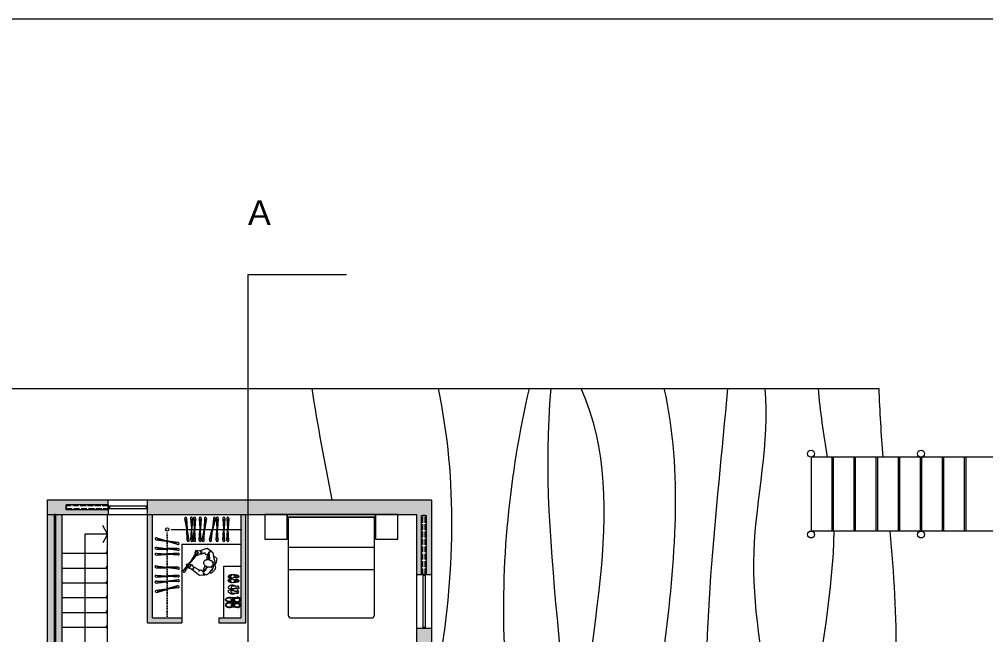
# Model space of a CAD drawing. Header units: millimetres. Extents: x 19901 to 56688, y 13732 to 29551.
# Drawn here: x 37925 to 39889, y 28301 to 29551 of the extents above; entities that cross this region are included whole.
import ezdxf

# ---------------------------------------------------------------- set-up
doc = ezdxf.new("R2010")
doc.units = ezdxf.units.MM
for name, pattern in [('0', [0]), ('ACAD_ISO02W100', [15, 12, -3]), ('PUNTO2', [3.175, 0, -3.175])]:
    doc.linetypes.add(name, pattern=pattern)
doc.layers.get('0').update_dxf_attribs({"lineweight": 18})
for name, color, linetype, lineweight in [('A-FURN', 9, 'Continuous', 13), ('curve di livello', 6, 'Continuous', 9), ('PROIEZIONI', 145, 'Continuous', 13), ('PROIEZIONI_finissime_fine lines', 251, 'Continuous', 5), ('SEZIONI_medie_small_section', 2, 'Continuous', 9), ('vetro', 140, 'Continuous', 15), ('Wall', 7, 'Continuous', 20)]:
    doc.layers.add(name, color=color, linetype=linetype, lineweight=lineweight)
doc.styles.get("Standard").update_dxf_attribs({"font": 'arial.ttf'})

msp = doc.modelspace()

# ---------------------------------------------------------------- hatches: boundary and pattern name
at = {"layer": 'Wall'}
h = msp.add_hatch(color=9, dxfattribs=at)
h.dxf.hatch_style = 1
h.paths.add_polyline_path([(38732.5, 27849.6), (38762.5, 27849.6), (38762.5, 27856.6), (38762.5, 27864.6), (38632.9, 27864.6), (38632.9, 27849.6)])
h.paths.add_polyline_path([(38020.7, 28564.6), (38105.7, 28564.6), (38105.7, 28574.6), (37982.5, 28574.6), (37982.5, 28544.6), (38105.7, 28544.6), (38105.7, 28554.6), (38020.7, 28554.6)])
h = msp.add_hatch(color=9, dxfattribs=at)
h.dxf.hatch_style = 1
h.paths.add_polyline_path([(38289.7, 27859.6), (38183.1, 27859.6), (38183, 27849.6), (38304.7, 27849.6), (38304.7, 27864.6), (38299.7, 27864.6), (38299.7, 28224.6), (38289.7, 28224.6)])
h.paths.add_polyline_path([(38732.5, 28544.6), (38732.5, 28423.1), (38742.5, 28423.1), (38742.5, 28543.1), (38752.5, 28543.1), (38752.5, 28423.1), (38762.5, 28423.1), (38762.5, 28574.6), (38185.7, 28574.6), (38185.7, 28544.6)])
h = msp.add_hatch(color=9, dxfattribs=at)
h.dxf.hatch_style = 1
h.paths.add_polyline_path([(37982.5, 28544.6), (37982.5, 28143.3), (37996, 28111.1), (37996, 28544.6)])
h.paths.add_polyline_path([(37999, 28544.6), (37999, 28103.9), (38004.4, 28091), (38010.8, 28093.7), (38012.5, 28089.8), (38012.5, 28544.6)])
h.paths.add_polyline_path([(38185.7, 28544.6), (38185.7, 28324.6), (38255.7, 28324.6), (38255.7, 28334.6), (38195.7, 28334.6), (38195.7, 28544.6)])
h.paths.add_polyline_path([(38375.7, 28544.6), (38375.7, 28334.6), (38330.7, 28334.6), (38330.7, 28324.6), (38385.7, 28324.6), (38385.7, 28544.6)])
h = msp.add_hatch(color=9, dxfattribs=at)
h.dxf.hatch_style = 1
h.paths.add_polyline_path([(38762.5, 28313.1), (38732.5, 28313.1), (38732.5, 28214.6), (38762.5, 28214.6)])

# ---------------------------------------------------------------- linework, layer by layer
msp.add_line((37665.8, 28801.1), (39672.2, 28801.1))
at = {"color": 1}
for p, q in [((38012.5, 28435.3), (38012.5, 28544.6)), ((38012.5, 28544.6), (38104.5, 28544.6)), ((38104.5, 28465.3), (38104.5, 28544.6)), ((38104.5, 28465.3), (38012.5, 28465.3)), ((38104.5, 28468.3), (38101.5, 28468.3)), ((38101.5, 28468.3), (38101.5, 28465.3)), ((38101.5, 28465.3), (38104.5, 28465.3)), ((38104.5, 28465.3), (38104.5, 28468.3)), ((38104.5, 28435.3), (38012.5, 28435.3)), ((38104.5, 28438.3), (38101.5, 28438.3)), ((38101.5, 28438.3), (38101.5, 28435.3)), ((38101.5, 28435.3), (38104.5, 28435.3)), ((38104.5, 28435.3), (38104.5, 28438.3)), ((38104.5, 28405.3), (38012.5, 28405.3)), ((38104.5, 28408.3), (38101.5, 28408.3)), ((38101.5, 28408.3), (38101.5, 28405.3)), ((38101.5, 28405.3), (38104.5, 28405.3)), ((38104.5, 28405.3), (38104.5, 28408.3)), ((38104.5, 28375.3), (38012.5, 28375.3)), ((38104.5, 28378.3), (38101.5, 28378.3)), ((38101.5, 28378.3), (38101.5, 28375.3)), ((38101.5, 28375.3), (38104.5, 28375.3)), ((38104.5, 28375.3), (38104.5, 28378.3)), ((38104.5, 28345.3), (38012.5, 28345.3)), ((38104.5, 28348.3), (38101.5, 28348.3)), ((38101.5, 28348.3), (38101.5, 28345.3)), ((38101.5, 28345.3), (38104.5, 28345.3)), ((38104.5, 28345.3), (38104.5, 28348.3)), ((38104.5, 28315.3), (38012.5, 28315.3)), ((38104.5, 28318.3), (38101.5, 28318.3)), ((38101.5, 28318.3), (38101.5, 28315.3)), ((38101.5, 28315.3), (38104.5, 28315.3)), ((38104.5, 28315.3), (38104.5, 28318.3))]:
    msp.add_line(p, q, dxfattribs=at)
at = {"layer": 'A-FURN'}
for p, q in [((38261.1, 28536.4), (38265, 28516.3)), ((38263.4, 28535.1), (38265.7, 28515.6)), ((38265.2, 28536.8), (38266.2, 28516.5)), ((38272.8, 28536.7), (38274.8, 28516.4)), ((38274.9, 28535.2), (38275.4, 28515.6)), ((38277, 28536.8), (38275.9, 28516.4)), ((38279.3, 28536.8), (38280.8, 28516.4)), ((38281.4, 28535.2), (38281.4, 28515.6)), ((38283.4, 28536.8), (38282, 28516.4)), ((38290.8, 28536.8), (38292.3, 28516.4)), ((38292.9, 28535.2), (38292.9, 28515.6)), ((38294.9, 28536.8), (38293.4, 28516.4)), ((38301.4, 28536.9), (38300.8, 28516.5)), ((38303.3, 28535.1), (38301.4, 28515.6)), ((38305.5, 28536.4), (38302, 28516.4)), ((38319.5, 28536.8), (38317.4, 28516.5)), ((38321.2, 28534.9), (38317.8, 28515.6)), ((38323.5, 28536.1), (38318.5, 28516.3)), ((38325.3, 28536.8), (38326.8, 28516.4)), ((38327.3, 28535.2), (38327.3, 28515.6)), ((38329.4, 28536.8), (38327.9, 28516.4)), ((38338.8, 28536.8), (38340.2, 28516.4)), ((38340.8, 28535.2), (38340.8, 28515.6)), ((38342.9, 28536.8), (38341.4, 28516.4)), ((38346.7, 28536.8), (38348.1, 28516.4)), ((38348.7, 28535.2), (38348.7, 28515.6)), ((38350.8, 28536.8), (38349.3, 28516.4)), ((38265, 28516.3), (38265.2, 28514.5)), ((38265.4, 28512.7), (38265.2, 28514.5)), ((38266.4, 28492.4), (38265.4, 28512.7)), ((38265.6, 28514.6), (38265.5, 28515.4)), ((38265.6, 28514.6), (38265.7, 28513.8)), ((38266, 28514.6), (38265.9, 28515.5)), ((38268.2, 28494.1), (38265.9, 28513.6)), ((38266, 28514.6), (38266.1, 28513.8)), ((38266.2, 28516.5), (38266.4, 28514.7)), ((38266.6, 28512.9), (38266.4, 28514.7)), ((38270.5, 28492.9), (38266.6, 28512.9)), ((38273.8, 28492.4), (38274.9, 28512.8)), ((38274.8, 28516.4), (38274.8, 28514.6)), ((38274.9, 28512.8), (38274.8, 28514.6)), ((38275.2, 28514.6), (38275.2, 28515.4)), ((38275.2, 28514.6), (38275.2, 28513.8)), ((38275.9, 28494), (38275.4, 28513.6)), ((38275.6, 28514.6), (38275.6, 28515.4)), ((38275.6, 28514.6), (38275.6, 28513.8)), ((38275.9, 28516.4), (38276, 28514.6)), ((38276, 28512.8), (38276, 28514.6)), ((38278, 28492.5), (38276, 28512.8)), ((38279.3, 28492.5), (38280.8, 28512.8)), ((38280.8, 28516.4), (38280.8, 28514.6)), ((38280.8, 28512.8), (38280.8, 28514.6)), ((38281.2, 28514.6), (38281.2, 28515.4)), ((38281.2, 28514.6), (38281.2, 28513.8)), ((38281.4, 28494), (38281.4, 28513.6)), ((38281.6, 28514.6), (38281.6, 28515.4)), ((38281.6, 28514.6), (38281.6, 28513.8)), ((38282, 28516.4), (38282, 28514.6)), ((38282, 28512.8), (38282, 28514.6)), ((38283.4, 28492.5), (38282, 28512.8)), ((38290.8, 28492.5), (38292.3, 28512.8)), ((38292.3, 28516.4), (38292.3, 28514.6)), ((38292.3, 28512.8), (38292.3, 28514.6)), ((38292.7, 28514.6), (38292.7, 28515.4)), ((38292.7, 28514.6), (38292.7, 28513.8)), ((38292.9, 28494), (38292.9, 28513.6)), ((38293.1, 28514.6), (38293.1, 28515.4)), ((38293.1, 28514.6), (38293.1, 28513.8)), ((38293.4, 28516.4), (38293.4, 28514.6)), ((38293.4, 28512.8), (38293.4, 28514.6)), ((38294.9, 28492.5), (38293.4, 28512.8)), ((38297, 28492.8), (38300.5, 28512.9)), ((38299.2, 28494.1), (38301.1, 28513.6)), ((38300.5, 28512.9), (38300.7, 28514.7)), ((38300.8, 28516.5), (38300.7, 28514.7)), ((38301.1, 28514.6), (38301, 28513.8)), ((38301.1, 28514.6), (38301.1, 28515.5)), ((38301.1, 28492.4), (38301.7, 28512.7)), ((38301.4, 28514.6), (38301.5, 28515.4)), ((38301.4, 28514.6), (38301.4, 28513.8)), ((38301.7, 28512.7), (38301.8, 28514.6)), ((38302, 28516.4), (38301.8, 28514.6)), ((38311.7, 28493.2), (38316.7, 28512.9)), ((38314, 28494.3), (38317.5, 28513.6)), ((38315.8, 28492.4), (38317.9, 28512.7)), ((38316.7, 28512.9), (38317.1, 28514.7)), ((38317.4, 28516.5), (38317.1, 28514.7)), ((38317.4, 28514.6), (38317.3, 28513.8)), ((38317.4, 28514.6), (38317.6, 28515.5)), ((38317.8, 28514.6), (38317.7, 28513.8)), ((38317.8, 28514.6), (38318, 28515.4)), ((38317.9, 28512.7), (38318.2, 28514.5)), ((38318.5, 28516.3), (38318.2, 28514.5)), ((38325.3, 28492.5), (38326.8, 28512.8)), ((38326.8, 28516.4), (38326.8, 28514.6)), ((38326.8, 28512.8), (38326.8, 28514.6)), ((38327.2, 28514.6), (38327.2, 28515.4)), ((38327.2, 28514.6), (38327.2, 28513.8)), ((38327.3, 28494), (38327.3, 28513.6)), ((38327.5, 28514.6), (38327.5, 28515.4)), ((38327.5, 28514.6), (38327.5, 28513.8)), ((38327.9, 28516.4), (38327.9, 28514.6)), ((38327.9, 28512.8), (38327.9, 28514.6)), ((38329.4, 28492.5), (38327.9, 28512.8)), ((38338.8, 28492.5), (38340.2, 28512.8)), ((38340.2, 28516.4), (38340.2, 28514.6)), ((38340.2, 28512.8), (38340.2, 28514.6)), ((38340.6, 28514.6), (38340.6, 28515.4)), ((38340.6, 28514.6), (38340.6, 28513.8)), ((38340.8, 28494), (38340.8, 28513.6)), ((38341, 28514.6), (38341, 28515.4)), ((38341, 28514.6), (38341, 28513.8)), ((38341.4, 28516.4), (38341.4, 28514.6)), ((38341.4, 28512.8), (38341.4, 28514.6)), ((38342.9, 28492.5), (38341.4, 28512.8)), ((38346.7, 28492.5), (38348.1, 28512.8)), ((38348.1, 28516.4), (38348.1, 28514.6)), ((38348.1, 28512.8), (38348.1, 28514.6)), ((38348.5, 28514.6), (38348.5, 28515.4)), ((38348.5, 28514.6), (38348.5, 28513.8)), ((38348.7, 28494), (38348.7, 28513.6)), ((38348.9, 28514.6), (38348.9, 28515.4)), ((38348.9, 28514.6), (38348.9, 28513.8)), ((38349.3, 28516.4), (38349.3, 28514.6)), ((38349.3, 28512.8), (38349.3, 28514.6)), ((38350.8, 28492.5), (38349.3, 28512.8)), ((38203.5, 28493.2), (38223.7, 28490.4)), ((38204.4, 28497.2), (38224, 28491.6)), ((38205.4, 28494.9), (38224.6, 28490.8)), ((38223.7, 28490.4), (38225.5, 28490.1)), ((38224, 28491.6), (38225.7, 28491.2)), ((38225.6, 28490.4), (38224.8, 28490.6)), ((38225.7, 28490.8), (38224.9, 28491)), ((38227.3, 28489.7), (38225.5, 28490.1)), ((38225.6, 28490.4), (38226.4, 28490.3)), ((38227.5, 28490.8), (38225.7, 28491.2)), ((38225.7, 28490.8), (38226.5, 28490.7)), ((38245.8, 28486.4), (38226.6, 28490.4)), ((38246.9, 28484), (38227.3, 28489.7)), ((38247.7, 28488.1), (38227.5, 28490.8)), ((38203.4, 28474.2), (38223.8, 28474.5)), ((38203.6, 28478.3), (38223.8, 28475.7)), ((38205, 28476.2), (38224.6, 28475.1)), ((38223.8, 28475.7), (38225.7, 28475.6)), ((38223.8, 28474.5), (38225.6, 28474.4)), ((38225.6, 28475.2), (38224.8, 28475.3)), ((38225.6, 28474.8), (38224.8, 28474.9)), ((38225.6, 28475.2), (38226.5, 28475.2)), ((38225.6, 28474.8), (38226.4, 28474.8)), ((38227.4, 28474.3), (38225.6, 28474.4)), ((38227.5, 28475.5), (38225.7, 28475.6)), ((38246.2, 28473.9), (38226.6, 28475)), ((38247.6, 28471.7), (38227.4, 28474.3)), ((38247.9, 28475.8), (38227.5, 28475.5)), ((38255.7, 28484.6), (38255.7, 28334.6)), ((38255.7, 28484.6), (38375.7, 28484.6)), ((38646.6, 28477.6), (38471.6, 28477.6)), ((38203.5, 28466.5), (38223.8, 28465)), ((38203.5, 28462.3), (38223.8, 28463.8)), ((38205, 28464.4), (38224.6, 28464.4)), ((38223.8, 28465), (38225.6, 28465)), ((38223.8, 28463.8), (38225.6, 28463.8)), ((38225.6, 28464.6), (38224.8, 28464.6)), ((38225.6, 28464.2), (38224.8, 28464.2)), ((38227.4, 28465), (38225.6, 28465)), ((38225.6, 28464.6), (38226.5, 28464.6)), ((38225.6, 28464.2), (38226.5, 28464.2)), ((38227.4, 28463.8), (38225.6, 28463.8)), ((38246.3, 28464.4), (38226.6, 28464.4)), ((38247.8, 28466.5), (38227.4, 28465)), ((38247.8, 28462.3), (38227.4, 28463.8)), ((38273.6, 28450.2), (38272.5, 28448.7)), ((38284.1, 28467.6), (38273.6, 28450.2)), ((38284.9, 28465.2), (38273.6, 28449.2)), ((38286, 28463.5), (38274.5, 28449.5)), ((38287.5, 28465.3), (38287.2, 28464.9)), ((38203.4, 28436.5), (38223.8, 28436.7)), ((38203.7, 28440.6), (38223.8, 28437.8)), ((38205, 28438.5), (38224.6, 28437.2)), ((38223.8, 28437.8), (38225.7, 28437.7)), ((38223.8, 28436.7), (38225.6, 28436.6)), ((38225.6, 28437.3), (38224.8, 28437.4)), ((38225.6, 28437), (38224.8, 28437)), ((38225.6, 28437.3), (38226.5, 28437.3)), ((38225.6, 28437), (38226.4, 28436.9)), ((38227.4, 28436.4), (38225.6, 28436.6)), ((38227.5, 28437.6), (38225.7, 28437.7)), ((38246.2, 28435.8), (38226.6, 28437.1)), ((38247.6, 28433.7), (38227.4, 28436.4)), ((38247.9, 28437.8), (38227.5, 28437.6)), ((38258.6, 28431.4), (38271.5, 28447.2)), ((38261.1, 28431.5), (38272.4, 28447.5)), ((38261.9, 28429.1), (38272.4, 28446.5)), ((38271.5, 28447.2), (38272.5, 28448.7)), ((38272.8, 28448.5), (38272.4, 28447.8)), ((38272.4, 28446.5), (38273.5, 28448)), ((38273.2, 28448.2), (38272.7, 28447.6)), ((38272.8, 28448.5), (38273.3, 28449.1)), ((38273.2, 28448.2), (38273.6, 28448.9)), ((38274.5, 28449.5), (38273.5, 28448)), ((38340.7, 28334.6), (38340.7, 28439.6)), ((38340.7, 28439.6), (38375.7, 28439.6)), ((38646.6, 28432.6), (38471.6, 28432.6)), ((38203.5, 28421.6), (38223.8, 28420.1)), ((38203.5, 28417.5), (38223.8, 28418.9)), ((38205, 28419.5), (38224.6, 28419.5)), ((38223.8, 28420.1), (38225.6, 28420.1)), ((38223.8, 28418.9), (38225.6, 28418.9)), ((38225.6, 28419.7), (38224.8, 28419.7)), ((38225.6, 28419.3), (38224.8, 28419.3)), ((38227.4, 28420.1), (38225.6, 28420.1)), ((38225.6, 28419.7), (38226.5, 28419.7)), ((38225.6, 28419.3), (38226.5, 28419.3)), ((38227.4, 28418.9), (38225.6, 28418.9)), ((38246.3, 28419.5), (38226.6, 28419.5)), ((38247.8, 28421.6), (38227.4, 28420.1)), ((38247.8, 28417.5), (38227.4, 28418.9)), ((38247.6, 28412.2), (38227.4, 28409.6)), ((38350, 28410.5), (38349.8, 28411.7)), ((38350.1, 28419.1), (38349.9, 28417.9)), ((38203.4, 28409.7), (38223.8, 28409.4)), ((38203.5, 28390.8), (38223.7, 28393.5)), ((38203.6, 28405.6), (38223.8, 28408.2)), ((38204.4, 28386.7), (38224, 28392.4)), ((38205, 28407.8), (38224.6, 28408.9)), ((38205.4, 28389), (38224.6, 28393.1)), ((38223.7, 28393.5), (38225.5, 28393.9)), ((38223.8, 28409.4), (38225.6, 28409.5)), ((38223.8, 28408.2), (38225.7, 28408.3)), ((38224, 28392.4), (38225.7, 28392.7)), ((38225.6, 28409.1), (38224.8, 28409.1)), ((38225.6, 28408.7), (38224.8, 28408.7)), ((38225.6, 28393.5), (38224.8, 28393.3)), ((38225.7, 28393.1), (38224.9, 28392.9)), ((38227.3, 28394.3), (38225.5, 28393.9)), ((38227.4, 28409.6), (38225.6, 28409.5)), ((38225.6, 28409.1), (38226.4, 28409.2)), ((38225.6, 28408.7), (38226.5, 28408.8)), ((38225.6, 28393.5), (38226.4, 28393.7)), ((38227.5, 28408.4), (38225.7, 28408.3)), ((38225.7, 28393.1), (38226.5, 28393.3)), ((38227.5, 28393.1), (38225.7, 28392.7)), ((38246.2, 28410.1), (38226.6, 28409)), ((38245.8, 28397.6), (38226.6, 28393.5)), ((38246.9, 28399.9), (38227.3, 28394.3)), ((38247.9, 28408.1), (38227.5, 28408.4)), ((38247.7, 28395.9), (38227.5, 28393.1)), ((38355.5, 28372.9), (38355.5, 28370.7)), ((38355.7, 28370.7), (38355.7, 28372.9)), ((38355.7, 28372), (38356.1, 28372)), ((38355.7, 28371.6), (38356.1, 28371.6)), ((38356.1, 28372.9), (38356.1, 28370.7)), ((38356.3, 28370.7), (38356.3, 28372.9)), ((38356.3, 28372), (38356.7, 28372)), ((38356.3, 28371.6), (38356.7, 28371.6)), ((38356.6, 28375.4), (38362.3, 28373.6)), ((38356.7, 28372.9), (38356.7, 28370.7)), ((38356.9, 28370.7), (38356.9, 28372.9)), ((38356.9, 28372), (38357.3, 28372)), ((38356.9, 28371.6), (38357.3, 28371.6)), ((38357.3, 28372.9), (38357.3, 28370.7)), ((38357.5, 28370.7), (38357.5, 28372.9)), ((38357.5, 28372), (38357.9, 28372)), ((38357.5, 28371.6), (38357.9, 28371.6)), ((38357.9, 28372.9), (38357.9, 28370.7)), ((38358.1, 28370.7), (38358.1, 28372.9)), ((38358.1, 28372), (38358.5, 28372)), ((38358.1, 28371.6), (38358.5, 28371.6)), ((38358.5, 28372.9), (38358.5, 28370.7)), ((38358.7, 28370.7), (38358.7, 28372.9)), ((38358.7, 28372), (38359.5, 28372)), ((38358.7, 28371.6), (38359.5, 28371.6)), ((38362.1, 28373.6), (38361.5, 28372.9)), ((38370.1, 28376.7), (38367.8, 28376.7)), ((38367.8, 28376.2), (38370.1, 28376.2)), ((38372.6, 28372.6), (38372.5, 28370.6)), ((38373.6, 28372.6), (38373.5, 28370.6)), ((38374.1, 28372.6), (38374, 28370.6)), ((38355.4, 28359.8), (38355.4, 28362)), ((38355.6, 28362), (38355.6, 28359.8)), ((38355.6, 28361.1), (38356, 28361.1)), ((38355.6, 28360.7), (38356, 28360.7)), ((38356, 28359.8), (38356, 28362)), ((38356.2, 28362), (38356.2, 28359.8)), ((38356.2, 28361.1), (38356.6, 28361.1)), ((38356.2, 28360.7), (38356.6, 28360.7)), ((38356.5, 28364.5), (38362.2, 28362.7)), ((38356.5, 28357.3), (38362.1, 28359)), ((38356.6, 28368.2), (38362.3, 28369.9)), ((38356.6, 28359.8), (38356.6, 28362)), ((38356.8, 28362), (38356.8, 28359.8)), ((38356.8, 28361.1), (38357.2, 28361.1)), ((38356.8, 28360.7), (38357.2, 28360.7)), ((38357.1, 28359.8), (38357.2, 28362)), ((38357.4, 28362), (38357.3, 28359.8)), ((38357.4, 28361.1), (38357.8, 28361.1)), ((38357.4, 28360.7), (38357.8, 28360.7)), ((38357.7, 28359.8), (38357.8, 28362)), ((38358, 28362), (38357.9, 28359.8)), ((38358, 28361.1), (38358.4, 28361.1)), ((38358, 28360.7), (38358.4, 28360.7)), ((38358.3, 28359.8), (38358.4, 28362)), ((38358.6, 28362), (38358.5, 28359.8)), ((38358.6, 28361.1), (38359.4, 28361.1)), ((38358.6, 28360.7), (38359.4, 28360.7)), ((38362, 28362.7), (38361.4, 28362)), ((38361.9, 28358.9), (38361.4, 28359.7)), ((38362, 28369.8), (38361.5, 28370.6)), ((38367.6, 28356.3), (38369.9, 28356.3)), ((38369.9, 28355.8), (38367.6, 28355.8)), ((38370, 28365.8), (38367.7, 28365.7)), ((38367.7, 28365.3), (38370, 28365.3)), ((38367.8, 28367.2), (38370, 28367.2)), ((38372.4, 28359.7), (38372.4, 28361.7)), ((38373.4, 28359.7), (38373.4, 28361.7)), ((38373.9, 28359.7), (38373.9, 28361.7))]:
    msp.add_line(p, q, dxfattribs=at)
at = {"layer": 'A-FURN', "linetype": 'PUNTO2'}
for p, q in [((38225.7, 28390.6), (38225.7, 28511.2)), ((38375.7, 28514.6), (38229.1, 28514.6)), ((38225.7, 28390.6), (38225.7, 28334.6))]:
    msp.add_line(p, q, dxfattribs=at)
at = {"layer": 'A-FURN', "linetype": '0'}
for p, q in [((38284.1, 28471.9), (38281.6, 28467.6)), ((38294, 28470.5), (38284.1, 28471.9)), ((38285.2, 28468.7), (38286.2, 28470.1)), ((38286.2, 28470.1), (38289.2, 28466.8)), ((38304.3, 28475.1), (38292.8, 28470.8)), ((38292.8, 28470.8), (38296.2, 28468.7)), ((38294.6, 28467.8), (38294, 28470.5)), ((38307.1, 28475.6), (38304.3, 28475.1)), ((38315.8, 28469.6), (38307.1, 28475.6)), ((38310.4, 28468.6), (38315.8, 28469.6)), ((38281.6, 28467.6), (38282.2, 28465)), ((38282.2, 28465), (38282.9, 28465.7)), ((38286.2, 28465.2), (38284.7, 28464.4)), ((38284.7, 28464.4), (38288, 28462.2)), ((38287.4, 28464.9), (38286.2, 28465.2)), ((38289.2, 28466.8), (38287.4, 28464.9)), ((38288, 28462.2), (38294, 28465.5)), ((38295.5, 28466.4), (38293.7, 28464.4)), ((38293.7, 28464.4), (38300.7, 28466.2)), ((38294, 28465.5), (38294.6, 28467.8)), ((38296.2, 28468.7), (38295.5, 28466.4)), ((38300.7, 28466.2), (38301.3, 28468.5)), ((38301.3, 28468.5), (38302.2, 28467.1)), ((38302.2, 28467.1), (38302.8, 28464.4)), ((38302.8, 28464.4), (38305.2, 28463.8)), ((38305.2, 28463.8), (38309.4, 28465.1)), ((38307.3, 28462), (38306.1, 28457.4)), ((38306.1, 28457.4), (38306.1, 28452.7)), ((38306.5, 28452.8), (38309.1, 28454.2)), ((38309.1, 28464), (38307.3, 28462)), ((38309.1, 28454.2), (38308.8, 28453)), ((38308.8, 28453), (38310.3, 28453.8)), ((38310.6, 28455), (38309.1, 28464)), ((38309.4, 28465.1), (38310.4, 28468.6)), ((38310.3, 28453.8), (38310.6, 28455)), ((38318.2, 28449.3), (38315, 28450.7)), ((38320.3, 28460.8), (38326.3, 28455.7)), ((38323, 28448), (38320.9, 28457.1)), ((38326.3, 28455.7), (38325.4, 28447.4)), ((38264.6, 28442.7), (38266.5, 28444.6)), ((38265.7, 28440.2), (38264.6, 28442.7)), ((38266.5, 28444.6), (38267.1, 28442)), ((38267, 28437.1), (38266.9, 28437.4)), ((38276.4, 28433.4), (38267, 28437.1)), ((38267.1, 28442), (38267.1, 28441.9)), ((38268.4, 28439.8), (38269.8, 28437.6)), ((38269.8, 28437.6), (38274, 28438.9)), ((38271.3, 28443.3), (38275.2, 28443.5)), ((38272.2, 28441.9), (38271.3, 28443.3)), ((38273.4, 28441.5), (38272.2, 28441.9)), ((38274, 28438.9), (38273.4, 28441.5)), ((38275.2, 28443.5), (38278.8, 28437.6)), ((38275.2, 28433.7), (38279.1, 28433.9)), ((38289.1, 28422.6), (38275.2, 28433.7)), ((38278.2, 28435.3), (38276.4, 28433.4)), ((38278.8, 28437.6), (38278.2, 28435.3)), ((38279.1, 28438.8), (38290.3, 28432.1)), ((38279.7, 28436.2), (38279.1, 28438.8)), ((38279.1, 28433.9), (38279.7, 28436.2)), ((38290.3, 28432.1), (38289.7, 28429.8)), ((38289.7, 28429.8), (38291.2, 28430.7)), ((38291.2, 28430.7), (38293, 28432.6)), ((38293, 28432.6), (38295.4, 28432)), ((38295.4, 28432), (38299.7, 28428.4)), ((38299.4, 28432.2), (38300.6, 28436.8)), ((38300, 28429.6), (38299.4, 28432.2)), ((38305.7, 28436.6), (38300, 28429.6)), ((38300.6, 28436.8), (38302.9, 28440.8)), ((38303.3, 28440.6), (38304.8, 28438.1)), ((38304.8, 28438.1), (38305.1, 28439.2)), ((38305.1, 28439.2), (38306, 28437.8)), ((38306, 28437.8), (38305.7, 28436.6)), ((38311.7, 28438.2), (38315.1, 28437.8)), ((38313.7, 28430), (38317.8, 28433.4)), ((38315.1, 28437.8), (38318.4, 28440.6)), ((38315.7, 28425.4), (38321.8, 28431.8)), ((38317.8, 28433.4), (38323, 28448)), ((38320, 28446.3), (38318.2, 28449.3)), ((38323.8, 28436.7), (38321.8, 28431.8)), ((38325.4, 28447.4), (38322.7, 28441.9)), ((38322.7, 28441.9), (38323.8, 28436.7)), ((38291.2, 28420.8), (38289.1, 28422.6)), ((38303, 28421.4), (38291.2, 28420.8)), ((38299.7, 28428.4), (38298.7, 28425)), ((38298.7, 28425), (38303, 28421.4)), ((38310.5, 28425.5), (38310.8, 28426.4)), ((38315.7, 28425.4), (38310.5, 28425.5))]:
    msp.add_line(p, q, dxfattribs=at)
at = {"layer": 'A-FURN', "linetype": 'Continuous'}
for p, q in [((38300.5, 28449.7), (38300, 28448.9)), ((38301.1, 28450.4), (38300.5, 28449.7)), ((38301.9, 28451.1), (38301.1, 28450.4)), ((38302.7, 28451.7), (38301.9, 28451.1)), ((38303.7, 28452.1), (38302.7, 28451.7)), ((38304.8, 28452.5), (38303.7, 28452.1)), ((38305.9, 28452.7), (38304.8, 28452.5)), ((38307.1, 28452.8), (38305.9, 28452.7)), ((38308.4, 28452.8), (38307.1, 28452.8)), ((38309.6, 28452.7), (38308.4, 28452.8)), ((38310.9, 28452.4), (38309.6, 28452.7)), ((38312.1, 28452.1), (38310.9, 28452.4)), ((38313.3, 28451.6), (38312.1, 28452.1)), ((38314.4, 28451), (38313.3, 28451.6)), ((38315.5, 28450.4), (38314.4, 28451)), ((38316.4, 28449.7), (38315.5, 28450.4)), ((38317.2, 28448.8), (38316.4, 28449.7)), ((38299.7, 28448.1), (38299.6, 28447.2)), ((38299.6, 28447.2), (38299.6, 28446.2)), ((38299.6, 28446.2), (38299.7, 28445.3)), ((38300, 28448.9), (38299.7, 28448.1)), ((38299.7, 28445.3), (38300.1, 28444.3)), ((38300.1, 28444.3), (38300.5, 28443.4)), ((38300.5, 28443.4), (38301.2, 28442.5)), ((38301.2, 28442.5), (38301.9, 28441.7)), ((38301.9, 28441.7), (38302.8, 28440.9)), ((38302.8, 28440.9), (38303.8, 28440.2)), ((38303.8, 28440.2), (38304.9, 28439.6)), ((38304.9, 28439.6), (38306, 28439.1)), ((38306, 28439.1), (38307.2, 28438.7)), ((38307.2, 28438.7), (38308.5, 28438.4)), ((38308.5, 28438.4), (38309.7, 28438.2)), ((38309.7, 28438.2), (38311, 28438.1)), ((38311, 28438.1), (38312.2, 28438.2)), ((38312.2, 28438.2), (38313.4, 28438.4)), ((38313.4, 28438.4), (38314.5, 28438.7)), ((38314.5, 28438.7), (38315.5, 28439.1)), ((38315.5, 28439.1), (38316.5, 28439.6)), ((38316.5, 28439.6), (38317.3, 28440.2)), ((38317.9, 28448), (38317.2, 28448.8)), ((38317.3, 28440.2), (38318, 28440.9)), ((38318.5, 28447.1), (38317.9, 28448)), ((38318, 28440.9), (38318.5, 28441.6)), ((38318.9, 28446.1), (38318.5, 28447.1)), ((38318.5, 28441.6), (38318.9, 28442.5)), ((38319.1, 28445.2), (38318.9, 28446.1)), ((38318.9, 28442.5), (38319.1, 28443.3)), ((38319.2, 28444.3), (38319.1, 28445.2)), ((38319.1, 28443.3), (38319.2, 28444.3))]:
    msp.add_line(p, q, dxfattribs=at)
at = {"layer": 'A-FURN'}
for points in [[(38424.1, 28494.6), (38469.1, 28494.6), (38469.1, 28544.6), (38424.1, 28544.6), (38424.1, 28494.6)], [(38649.1, 28494.6), (38694.1, 28494.6), (38694.1, 28544.6), (38649.1, 28544.6), (38649.1, 28494.6)]]:
    msp.add_lwpolyline(points, dxfattribs=at)
msp.add_lwpolyline([(38649.1, 28539.6), (38649.1, 28544.6), (38469.1, 28544.6), (38469.1, 28539.6)], close=True, dxfattribs=at)
msp.add_lwpolyline([(38471.6, 28539.6), (38471.6, 28340.6, 0.414214), (38477.6, 28334.6), (38640.6, 28334.6, 0.414214), (38646.6, 28340.6), (38646.6, 28539.6)], format="xyb", close=True, dxfattribs=at)
msp.add_circle((38225.7, 28514.6), 3.41, dxfattribs=at)
for centre, radius, start, end in [((38263.8, 28536.9), 2.74, 110.788, 190.941), ((38262.5, 28536.7), 2.74, 2.6217, 82.7746), ((38275.5, 28537), 2.74, 105.3197, 185.4727), ((38274.2, 28536.9), 2.74, 357.1534, 77.3063), ((38282, 28537), 2.74, 104.0067, 184.1596), ((38280.7, 28537), 2.74, 355.8404, 75.9933), ((38293.5, 28537), 2.74, 104.0067, 184.1596), ((38292.2, 28537), 2.74, 355.8404, 75.9933), ((38304.1, 28536.8), 2.74, 98.2869, 178.4399), ((38302.8, 28536.9), 2.74, 350.1206, 70.2736), ((38322.2, 28536.5), 2.74, 93.9464, 174.0993), ((38320.9, 28536.7), 2.74, 345.7801, 65.933), ((38328, 28537), 2.74, 104.0067, 184.1596), ((38326.7, 28537), 2.74, 355.8404, 75.9933), ((38341.5, 28537), 2.74, 104.0067, 184.1596), ((38340.2, 28537), 2.74, 355.8404, 75.9933), ((38349.4, 28537), 2.74, 104.0067, 184.1596), ((38348.1, 28537), 2.74, 355.8404, 75.9933), ((38265.7, 28515.4), 0.194, 6.7813, 186.7813), ((38265.8, 28514.6), 0.238, 151.6137, 221.949), ((38265.9, 28513.8), 0.194, 186.7813, 6.7813), ((38265.8, 28514.6), 0.238, 331.6137, 41.949), ((38275.4, 28515.4), 0.194, 1.313, 181.313), ((38275.4, 28514.6), 0.238, 146.1454, 216.4807), ((38275.4, 28513.8), 0.194, 181.313, 1.313), ((38275.4, 28514.6), 0.238, 326.1454, 36.4807), ((38281.4, 28514.6), 0.238, 144.8323, 215.1677), ((38281.4, 28515.4), 0.194, 0, 180), ((38281.4, 28513.8), 0.194, 180, 0), ((38281.4, 28514.6), 0.238, 324.8323, 35.1677), ((38292.9, 28514.6), 0.238, 144.8323, 215.1677), ((38292.9, 28515.4), 0.194, 0, 180), ((38292.9, 28513.8), 0.194, 180, 0), ((38292.9, 28514.6), 0.238, 324.8323, 35.1677), ((38301.3, 28514.6), 0.238, 139.1126, 209.4479), ((38301.2, 28513.8), 0.194, 174.2802, 354.2802), ((38301.3, 28515.4), 0.194, 354.2802, 174.2802), ((38301.3, 28514.6), 0.238, 319.1126, 29.4479), ((38317.5, 28513.8), 0.194, 169.9397, 349.9397), ((38317.6, 28514.6), 0.238, 134.772, 205.1074), ((38317.8, 28515.4), 0.194, 349.9397, 169.9397), ((38317.6, 28514.6), 0.238, 314.772, 25.1074), ((38327.3, 28514.6), 0.238, 144.8323, 215.1677), ((38327.3, 28515.4), 0.194, 0, 180), ((38327.3, 28513.8), 0.194, 180, 0), ((38327.3, 28514.6), 0.238, 324.8323, 35.1677), ((38340.8, 28515.4), 0.194, 0, 180), ((38340.8, 28514.6), 0.238, 144.8323, 215.1677), ((38340.8, 28513.8), 0.194, 180, 0), ((38340.8, 28514.6), 0.238, 324.8323, 35.1677), ((38348.7, 28515.4), 0.194, 0, 180), ((38348.7, 28514.6), 0.238, 144.8323, 215.1677), ((38348.7, 28513.8), 0.194, 180, 0), ((38348.7, 28514.6), 0.238, 324.8323, 35.1677), ((38203.6, 28494.6), 2.74, 73.9214, 154.0743), ((38203.9, 28495.9), 2.74, 182.0877, 262.2406), ((38224.8, 28490.8), 0.194, 78.081, 258.081), ((38225.6, 28490.6), 0.238, 42.9133, 113.2487), ((38225.6, 28490.6), 0.238, 222.9133, 293.2487), ((38226.4, 28490.5), 0.194, 258.081, 78.081), ((38269.1, 28492.5), 2.74, 182.6217, 262.7746), ((38267.8, 28492.3), 2.74, 290.788, 10.941), ((38276.6, 28492.3), 2.74, 177.1534, 257.3063), ((38275.2, 28492.3), 2.74, 285.3197, 5.4727), ((38282, 28492.3), 2.74, 175.8404, 255.9933), ((38280.7, 28492.3), 2.74, 284.0067, 4.1596), ((38293.5, 28492.3), 2.74, 175.8404, 255.9933), ((38292.2, 28492.3), 2.74, 284.0067, 4.1596), ((38299.7, 28492.3), 2.74, 170.1206, 250.2736), ((38298.4, 28492.4), 2.74, 278.2869, 358.4399), ((38314.4, 28492.5), 2.74, 165.7801, 245.933), ((38313.1, 28492.7), 2.74, 273.9464, 354.0993), ((38328, 28492.3), 2.74, 175.8404, 255.9933), ((38326.7, 28492.3), 2.74, 284.0067, 4.1596), ((38341.5, 28492.3), 2.74, 175.8404, 255.9933), ((38340.2, 28492.3), 2.74, 284.0067, 4.1596), ((38349.4, 28492.3), 2.74, 175.8404, 255.9933), ((38348.1, 28492.3), 2.74, 284.0067, 4.1596), ((38203.3, 28475.6), 2.74, 82.6124, 162.7654), ((38203.4, 28476.9), 2.74, 190.7788, 270.9317), ((38224.8, 28475.1), 0.194, 86.7721, 266.7721), ((38225.6, 28475), 0.238, 51.6044, 121.9397), ((38225.6, 28475), 0.238, 231.6044, 301.9397), ((38226.5, 28475), 0.194, 266.7721, 86.7721), ((38247.6, 28486.7), 2.74, 253.9214, 334.0743), ((38248, 28474.4), 2.74, 262.6124, 342.7654), ((38247.4, 28485.4), 2.74, 2.0877, 82.2406), ((38247.9, 28473.1), 2.74, 10.7788, 90.9317), ((38203.3, 28463.7), 2.74, 85.8404, 165.9933), ((38203.3, 28465.1), 2.74, 194.0067, 274.1596), ((38224.8, 28464.4), 0.194, 90, 270), ((38225.6, 28464.4), 0.238, 54.8323, 125.1677), ((38225.6, 28464.4), 0.238, 234.8323, 305.1677), ((38226.5, 28464.4), 0.194, 270, 90), ((38248, 28463.7), 2.74, 14.0067, 94.1596), ((38248, 28465.1), 2.74, 265.8404, 345.9933), ((38286.4, 28466.2), 2.74, 68.8365, 148.9895), ((38285.3, 28467), 2.74, 320.6702, 40.8231), ((38203.3, 28437.9), 2.74, 82.209, 162.3619), ((38203.4, 28439.2), 2.74, 190.3753, 270.5283), ((38224.8, 28437.2), 0.194, 86.3686, 266.3686), ((38225.6, 28437.1), 0.238, 51.201, 121.5363), ((38225.6, 28437.1), 0.238, 231.201, 301.5363), ((38226.5, 28437.1), 0.194, 266.3686, 86.3686), ((38248, 28436.4), 2.74, 262.209, 342.3619), ((38247.9, 28435.1), 2.74, 10.3753, 90.5283), ((38260.7, 28429.7), 2.74, 140.6702, 220.8231), ((38272.5, 28447.7), 0.194, 144.8298, 324.8298), ((38273, 28448.4), 0.238, 109.6622, 179.9975), ((38273, 28448.4), 0.238, 289.6622, 359.9975), ((38273.5, 28449), 0.194, 324.8298, 144.8298), ((38203.3, 28418.9), 2.74, 85.8404, 165.9933), ((38203.3, 28420.2), 2.74, 194.0067, 274.1596), ((38224.8, 28419.5), 0.194, 90, 270), ((38225.6, 28419.5), 0.238, 54.8323, 125.1677), ((38225.6, 28419.5), 0.238, 234.8323, 305.1677), ((38226.5, 28419.5), 0.194, 270, 90), ((38248, 28409.5), 2.74, 17.2346, 97.3876), ((38248, 28418.9), 2.74, 14.0067, 94.1596), ((38248, 28420.2), 2.74, 265.8404, 345.9933), ((38259.6, 28430.5), 2.74, 248.8365, 328.9895), ((38203.4, 28407), 2.74, 89.0683, 169.2212), ((38203.3, 28408.3), 2.74, 197.2346, 277.3876), ((38203.9, 28388), 2.74, 97.7594, 177.9123), ((38224.8, 28408.9), 0.194, 93.2279, 273.2279), ((38224.8, 28393.1), 0.194, 101.919, 281.919), ((38225.6, 28408.9), 0.238, 58.0603, 128.3956), ((38225.6, 28408.9), 0.238, 238.0603, 308.3956), ((38225.6, 28393.3), 0.238, 66.7513, 137.0867), ((38225.6, 28393.3), 0.238, 246.7513, 317.0867), ((38226.5, 28409), 0.194, 273.2279, 93.2279), ((38226.4, 28393.5), 0.194, 281.919, 101.919), ((38247.6, 28397.3), 2.74, 25.9257, 106.0786), ((38247.4, 28398.6), 2.74, 277.7594, 357.9123), ((38247.9, 28410.8), 2.74, 269.0683, 349.2212), ((38351.2, 28396.6), 1.68, 125.2281, 244.47), ((38369.9, 28370.9), 33.5, 118.7921, 126.1707), ((38355.5, 28377.8), 13.6, 79.9316, 112.9684), ((38356.8, 28407), 13.6, 241.9139, 274.9508), ((38358.4, 28388.2), 12.9, 64.5942, 110.7814), ((38357.2, 28396.6), 1.79, 146.2418, 262.6019), ((38359.4, 28394.7), 4.65, 84.3783, 141.9095), ((38359.7, 28409.8), 15.2, 259.8348, 288.3391), ((38345.5, 28343.1), 49.6, 68.7498, 75.5067), ((38349.9, 28442.4), 49.6, 279.3757, 286.1325), ((38360.2, 28361.6), 37.8, 76.2456, 90.5048), ((38364.6, 28389.6), 5.3, 59.5242, 99.83), ((38369.3, 28415), 16.1, 250.7645, 267.4412), ((38365.4, 28391.4), 4.02, 63.0848, 103.3192), ((38368.4, 28397.6), 2.83, 244.4745, 311.1987), ((38368.9, 28396.4), 2.83, 233.9985, 37.1982), ((38369.2, 28396.5), 2.59, 40.4629, 105.3035), ((38368.7, 28396.4), 1.9, 329.0248, 75.5142), ((38370.2, 28395.9), 3.11, 94.8961, 96.7463), ((38203.6, 28389.3), 2.74, 205.9257, 286.0786), ((38350.8, 28388.7), 1.68, 110.4123, 229.6543), ((38371.8, 28412.6), 33.5, 228.7116, 236.0902), ((38358.8, 28396.5), 12.9, 244.1009, 290.2882), ((38356.8, 28388.2), 1.79, 92.2804, 208.6405), ((38359.2, 28389.8), 4.65, 212.9729, 270.504), ((38358.1, 28374.8), 15.2, 66.5432, 95.0475), ((38362.9, 28422.8), 37.8, 264.3776, 278.6368), ((38367.2, 28368.7), 16.1, 87.4412, 104.1178), ((38364.8, 28394.5), 5.3, 255.0524, 295.3581), ((38365.4, 28392.6), 4.02, 251.5631, 291.7975), ((38367.9, 28386.2), 2.83, 43.6837, 110.4078), ((38368.5, 28387.3), 2.83, 317.6842, 120.8838), ((38368.8, 28387.2), 2.59, 249.5788, 314.4194), ((38368.3, 28387.3), 1.9, 279.3681, 25.8575), ((38369.8, 28387.7), 3.11, 258.1361, 259.9862), ((38369.2, 28373.2), 6.56, 257.2475, 277.007)]:
    msp.add_arc(centre, radius, start, end, dxfattribs=at)
at = {"layer": 'A-FURN', "extrusion": (0, 0, -1)}
for centre, major_axis, ratio, start_param, end_param in [((38351.2, 28411.9), (0.996, -0.996), 1, 2.200017, 3.561294), ((38351.3, 28417.6), (0.996, -0.996), 1, 1.189407, 2.550684), ((38353.4, 28410.8), (2.44, -2.44), 1, 1.382677, 2.25321), ((38353.5, 28418.7), (2.44, -2.44), 1, 2.497491, 3.368024), ((38355.6, 28428.5), (-9.25, -9.25), 1, -0.933592, -0.402463), ((38355.1, 28401), (9.25, -9.25), 1, 3.582368, 4.113496), ((38354.6, 28416.5), (4.13, -4.13), 1, 3.411291, 3.684428), ((38358.6, 28410.8), (-4.28, -4.28), 1, 0.094572, 1.335547), ((38358.8, 28418.5), (-4.28, -4.28), 1, 0.273561, 1.514536), ((38358.4, 28410.8), (-3.85, -3.85), 1, -0.080743, 1.417496), ((38358.6, 28418.5), (-3.85, -3.85), 1, 0.191612, 1.689851), ((38358.1, 28410.2), (-9.15, -9.15), 1, 1.967986, 2.774106), ((38359.4, 28410.8), (3.71, -3.71), 1, 1.307518, 3.020247), ((38359.6, 28418.5), (-3.71, -3.71), 1, 0.159658, 1.872386), ((38359.5, 28410.7), (3.38, -3.38), 1, 1.114151, 3.116412), ((38359.6, 28418.5), (-3.38, -3.38), 1, 0.063493, 2.065754), ((38348.2, 28464.2), (35.1, -35.1), 1, 0.478328, 0.596258), ((38346.3, 28365.5), (-35.1, -35.1), 1, 2.583647, 2.701577), ((38369.5, 28433.1), (-9.39, -9.39), 1, -0.780591, -0.111662), ((38364, 28409.5), (-1.34, -1.34), 1, -0.303687, 1.88538), ((38364.2, 28419.6), (1.34, -1.34), 1, 1.294525, 3.483592), ((38364.8, 28413), (1.73, -1.73), 1, 6.179753, 8.393997), ((38364.8, 28416.1), (-1.73, -1.73), 1, 1.069093, 3.283337), ((38364, 28409.5), (0.927, -0.927), 1, 0.805439, 3.749481), ((38364.2, 28419.6), (-0.927, -0.927), 1, -0.569576, 2.374466), ((38364.3, 28417.3), (-3.75, -3.75), 1, -1.253485, -0.550017), ((38364.8, 28413), (1.32, -1.32), 1, 6.179753, 8.174439), ((38364.8, 28416.1), (-1.32, -1.32), 1, 1.288651, 3.283337), ((38364.2, 28411.8), (3.75, -3.75), 1, 3.729921, 4.433389), ((38369.5, 28433.1), (8.99, -8.99), 1, 0.790206, 1.293532), ((38368.3, 28437.4), (11.4, -11.4), 1, 0.804554, 1.095617), ((38368.1, 28409.4), (2.13, -2.13), 1, 3.270072, 4.532672), ((38368.3, 28419.5), (2.13, -2.13), 1, 0.218029, 1.480629), ((38368.1, 28409.4), (-1.72, -1.72), 1, 1.699275, 2.961876), ((38368.3, 28419.5), (1.72, -1.72), 1, 0.218029, 1.480629), ((38368.2, 28410.2), (2, -2), 1, 3.362463, 6.210834), ((38368.4, 28418.7), (-2, -2), 1, 3.252256, 6.100627), ((38368.7, 28418.8), (1.83, -1.83), 1, 3.63439, 4.766072), ((38368.8, 28410.3), (0.92, -0.92), 1, 4.463961, 6.844923), ((38369.6, 28418.2), (2.2, -2.2), 1, 3.783742, 3.816033), ((38368.8, 28410.3), (-1.32, -1.32), 1, 2.893165, 5.274127), ((38369, 28418.6), (0.92, -0.92), 1, 4.188963, 6.569925), ((38369, 28418.6), (1.32, -1.32), 1, 4.188963, 6.569925), ((38354.5, 28412.9), (4.13, -4.13), 1, 1.066273, 1.33941), ((38358.3, 28419.1), (9.15, -9.15), 1, 0.405799, 1.211918), ((38368.8, 28395.8), (9.39, -9.39), 1, 3.291567, 3.960495), ((38368.8, 28395.8), (-8.99, -8.99), 1, 1.886373, 2.389699), ((38367.4, 28391.6), (11.4, -11.4), 1, 3.655084, 3.946147), ((38368.5, 28410.1), (-1.83, -1.83), 1, 4.697018, 5.8287), ((38369.5, 28410.7), (-2.2, -2.2), 1, -0.636129, -0.603837), ((38353, 28371.8), (-9, 0.09), 0.555556, 4.261362, 8.305008), ((38367.8, 28371.7), (-5.75, 0.06), 0.782609, 0.449559, 1.570796), ((38367.8, 28371.7), (-5.75, 0.06), 0.782609, 4.712389, 5.833626)]:
    msp.add_ellipse(centre, major_axis=major_axis, ratio=ratio, start_param=start_param, end_param=end_param, dxfattribs=at)
at = {"layer": 'A-FURN'}
for centre, major_axis, ratio, start_param, end_param in [((38361, 28416.7), (-28.4, 28.9), 1, 2.191545, 2.503434), ((38355.6, 28372.9), (-0.0702, -0.0688), 1, 2.356194, 5.497787), ((38356.2, 28372.9), (-0.0702, -0.0688), 1, 2.356194, 5.497787), ((38356.8, 28372.9), (-0.0702, -0.0688), 1, 2.356194, 5.497787), ((38361.2, 28391.6), (-11.4, -11.1), 1, 0.526156, 1.04464), ((38357.4, 28372.9), (-0.0702, -0.0688), 1, 2.356194, 5.497787), ((38358, 28372.9), (-0.0702, -0.0688), 1, 2.356194, 5.497787), ((38358.6, 28372.9), (-0.0702, -0.0688), 1, 2.356194, 5.497787), ((38359.5, 28374.5), (-1.75, 1.79), 1, 2.356194, 3.265381), ((38359.5, 28369.1), (-1.79, -1.75), 1, 3.017804, 3.926991), ((38360.5, 28371.8), (-1.74, -1.71), 1, 1.458529, 3.245808), ((38362.4, 28373.8), (-0.21, 0.214), 1, 2.059101, 3.374497), ((38370.1, 28372.7), (-2.8, 2.86), 1, 3.926991, 5.497787), ((38370.1, 28372.7), (-2.5, -2.45), 1, 2.356194, 3.926991), ((38370.1, 28372.7), (-1.79, -1.75), 1, 2.356194, 3.926991), ((38352.9, 28360.9), (-9, 0.09), 0.555556, 4.261362, 8.305008), ((38360, 28315.9), (-28.9, -28.4), 1, 3.779751, 4.09164), ((38360.3, 28323.7), (-31.1, -30.5), 1, 3.784355, 4.086169), ((38361.2, 28408.9), (-30.5, 31.1), 1, 2.197016, 2.49883), ((38355.5, 28362), (-0.0702, -0.0688), 1, 2.356194, 5.497787), ((38355.5, 28359.8), (-0.0702, -0.0688), 1, -0.785398, 2.356194), ((38355.6, 28370.7), (-0.0702, -0.0688), 1, -0.785398, 2.356194), ((38356.1, 28362), (-0.0702, -0.0688), 1, 2.356194, 5.497787), ((38356.1, 28359.8), (-0.0702, -0.0688), 1, -0.785398, 2.356194), ((38356.2, 28370.7), (-0.0702, -0.0688), 1, -0.785398, 2.356194), ((38356.7, 28362), (-0.0702, -0.0688), 1, 2.356194, 5.497787), ((38356.7, 28359.8), (-0.0702, -0.0688), 1, -0.785398, 2.356194), ((38356.8, 28370.7), (-0.0702, -0.0688), 1, -0.785398, 2.356194), ((38360.7, 28341), (-11.1, 11.4), 1, 5.238545, 5.757029), ((38360.8, 28351.9), (-11.4, -11.1), 1, 3.667749, 4.186233), ((38361.1, 28380.7), (-11.1, 11.4), 1, 2.096953, 2.615436), ((38357.2, 28359.8), (-0.0702, -0.0688), 1, -0.785398, 2.356194), ((38357.3, 28362), (-0.0702, -0.0688), 1, 2.356194, 5.497787), ((38357.4, 28370.7), (-0.0702, -0.0688), 1, -0.785398, 2.356194), ((38357.8, 28359.8), (-0.0702, -0.0688), 1, -0.785398, 2.356194), ((38357.9, 28362), (-0.0702, -0.0688), 1, 2.356194, 5.497787), ((38358, 28370.7), (-0.0702, -0.0688), 1, -0.785398, 2.356194), ((38358.4, 28359.8), (-0.0702, -0.0688), 1, -0.785398, 2.356194), ((38358.5, 28362), (-0.0702, -0.0688), 1, 2.356194, 5.497787), ((38358.6, 28370.7), (-0.0702, -0.0688), 1, -0.785398, 2.356194), ((38359.4, 28363.6), (-1.75, 1.79), 1, 2.356194, 3.265381), ((38359.4, 28358.2), (-1.79, -1.75), 1, 3.017804, 3.926991), ((38360.4, 28360.9), (-1.71, 1.74), 1, 3.037378, 4.824656), ((38362.2, 28358.7), (-0.214, -0.21), 1, 2.908689, 4.224084), ((38362.3, 28363), (-0.214, -0.21), 1, 0.488305, 1.8037), ((38362.3, 28369.6), (-0.21, 0.214), 1, 4.479485, 5.79488), ((38367.7, 28360.8), (-5.75, 0.06), 0.782609, 4.712389, 5.833626), ((38367.7, 28360.8), (-5.75, 0.06), 0.782609, 0.449559, 1.570796), ((38369.9, 28359.8), (-2.86, -2.8), 1, 0.785398, 2.356194), ((38369.9, 28359.8), (-2.45, 2.5), 1, 2.356194, 3.926991), ((38369.9, 28359.8), (-1.75, 1.79), 1, 2.356194, 3.926991), ((38370, 28370.7), (-2.45, 2.5), 1, 2.356194, 3.926991), ((38370, 28370.7), (-2.86, -2.8), 1, 0.785398, 2.356194), ((38370, 28370.7), (-1.75, 1.79), 1, 2.356194, 3.926991), ((38369.9, 28361.8), (-2.8, 2.86), 1, 3.926991, 5.497787), ((38369.9, 28361.8), (-2.5, -2.45), 1, 2.356194, 3.926991), ((38369.9, 28361.8), (-1.79, -1.75), 1, 2.356194, 3.926991)]:
    msp.add_ellipse(centre, major_axis=major_axis, ratio=ratio, start_param=start_param, end_param=end_param, dxfattribs=at)
at = {"layer": 'A-FURN', "linetype": '0'}
msp.add_spline([(38321.5, 28452.1), (38319.1, 28466.1), (38318.9, 28466.8), (38310.4, 28467.6), (38310.7, 28463.4), (38311.2, 28452.4)], degree=3, dxfattribs=at)
at = {"layer": 'A-FURN'}
msp.add_spline([(38316.6, 28433.7), (38307.5, 28423), (38306.9, 28422.5), (38299.2, 28426), (38301.5, 28429.5), (38307.5, 28438.6)], degree=3, dxfattribs=at)
for points, knots in [([(38356.7, 28368.3), (38354.9, 28367.8), (38352.8, 28367.7), (38347.7, 28368.5), (38345.4, 28370.2), (38344.8, 28372.5), (38345.5, 28373.7), (38349.3, 28375.6), (38352.2, 28376), (38355.5, 28375.6), (38356.1, 28375.5), (38356.7, 28375.3)], [1.11977, 1.11977, 1.11977, 1.11977, 1.831864, 1.831864, 3.002628, 3.002628, 3.963, 3.963, 4.923372, 4.923372, 5.163416, 5.163416, 5.163416, 5.163416]), ([(38362.1, 28373.6), (38362.3, 28374.1), (38362.6, 28374.6), (38364.3, 28376.1), (38366.1, 28376.7), (38367.8, 28376.7)], [3.523067, 3.523067, 3.523067, 3.523067, 3.835818, 3.835818, 4.711822, 4.711822, 4.711822, 4.711822]), ([(38363, 28374.2), (38364.1, 28374.1), (38365.3, 28374.9), (38367.1, 28375.2), (38367.5, 28375.2), (38370.1, 28375.2)], [3.591152, 3.591152, 3.591152, 3.591152, 4.503931, 4.503931, 4.712389, 4.712389, 4.712389, 4.712389]), ([(38356.6, 28364.4), (38354.9, 28364.9), (38352.7, 28365.1), (38347.6, 28364.4), (38345.3, 28362.7), (38344.7, 28360.4), (38345.4, 28359.2), (38349.1, 28357.2), (38352, 28356.7), (38355.3, 28357.1), (38356, 28357.2), (38356.6, 28357.4)], [1.11977, 1.11977, 1.11977, 1.11977, 1.831864, 1.831864, 3.002628, 3.002628, 3.963, 3.963, 4.923372, 4.923372, 5.163416, 5.163416, 5.163416, 5.163416]), ([(38367.7, 28365.7), (38365.7, 28365.7), (38363.7, 28365), (38362.3, 28363.4), (38362.1, 28363.1), (38361.9, 28362.7)], [1.571863, 1.571863, 1.571863, 1.571863, 2.558044, 2.558044, 2.760407, 2.760407, 2.760407, 2.760407]), ([(38361.9, 28358.9), (38362.2, 28358.5), (38362.5, 28358), (38364.1, 28356.5), (38365.8, 28355.8), (38367.6, 28355.8)], [3.523067, 3.523067, 3.523067, 3.523067, 3.835818, 3.835818, 4.711822, 4.711822, 4.711822, 4.711822]), ([(38367.7, 28366.8), (38365.7, 28366.8), (38363.7, 28367.5), (38362.4, 28369.2), (38362.2, 28369.5), (38362, 28369.8)], [1.571863, 1.571863, 1.571863, 1.571863, 2.558044, 2.558044, 2.760407, 2.760407, 2.760407, 2.760407]), ([(38362.8, 28358.4), (38363.9, 28358.5), (38365.2, 28357.6), (38367, 28357.3), (38367.3, 28357.3), (38369.9, 28357.3)], [3.591152, 3.591152, 3.591152, 3.591152, 4.503931, 4.503931, 4.712389, 4.712389, 4.712389, 4.712389]), ([(38362.9, 28369.3), (38364, 28369.3), (38365.3, 28368.5), (38367.1, 28368.2), (38367.4, 28368.2), (38370, 28368.2)], [3.591152, 3.591152, 3.591152, 3.591152, 4.503931, 4.503931, 4.712389, 4.712389, 4.712389, 4.712389]), ([(38362.9, 28363.3), (38364, 28363.2), (38365.2, 28364), (38367, 28364.3), (38367.4, 28364.3), (38370, 28364.3)], [3.591152, 3.591152, 3.591152, 3.591152, 4.503931, 4.503931, 4.712389, 4.712389, 4.712389, 4.712389])]:
    msp.add_open_spline(points, degree=3, knots=knots, dxfattribs=at)
at = {"layer": 'curve di livello'}
msp.add_line((56688.2, 29550.7), (36622.4, 29550.7), dxfattribs=at)
for points in [[(38560.6, 28574.6), (38546.5, 28650.1), (38531.3, 28725.5), (38520.2, 28801.1)], [(39567.1, 28661.2), (39560.2, 28707.7), (39552.5, 28754.3), (39548.8, 28801.1)], [(39680.6, 28661.2), (39676.7, 28707.8), (39673.5, 28754.4), (39672.2, 28801.1)]]:
    msp.add_open_spline(points, degree=3, dxfattribs=at)
for points, knots in [([(38776.2, 28224.6), (38776.3, 28225.4), (38809.8, 28416.8), (38816.5, 28613.9), (38776.6, 28801.1)], [1440.619799, 1440.619799, 1440.619799, 1440.619799, 1442.919983, 2017.077223, 2017.077223, 2017.077223, 2017.077223]), ([(38913.7, 28224.6), (38912.8, 28237.6), (38901.6, 28432.2), (38921.3, 28625.7), (38961.6, 28801), (38961.6, 28801), (38961.6, 28801), (38961.6, 28801), (38961.6, 28801), (38961.6, 28801), (38961.6, 28801.1)], [1437.518464, 1437.518464, 1437.518464, 1437.518464, 1476.268274, 2015.917714, 2015.917714, 2015.917714, 2015.918177, 2015.918177, 2015.918177, 2015.958032, 2015.958032, 2015.958032, 2015.958032]), ([(39020.3, 27744.6), (39023.7, 27764.8), (39076.9, 28112.3), (38973.9, 28470.5), (39006, 28801), (39006, 28801), (39006, 28801), (39006, 28801), (39006, 28801), (39006, 28801), (39006, 28801.1)], [952.435008, 952.435008, 952.435008, 952.435008, 1013.900228, 2009.947904, 2009.947904, 2009.947904, 2009.948687, 2009.948687, 2009.948687, 2010.018952, 2010.018952, 2010.018952, 2010.018952]), ([(39089.8, 27744.6), (39081.8, 27828.1), (39025.6, 28181.4), (39175.2, 28556.3), (39066.7, 28801), (39066.7, 28801), (39066.7, 28801), (39066.7, 28801), (39066.7, 28801), (39066.7, 28801), (39066.7, 28801.1)], [948.136507, 948.136507, 948.136507, 948.136507, 1199.951019, 2002.883229, 2002.883229, 2002.883229, 2002.885334, 2002.885334, 2002.885334, 2002.970377, 2002.970377, 2002.970377, 2002.970377]), ([(39185.6, 27744.6), (39188.1, 27919.5), (39240.2, 28271), (39274.3, 28629), (39235.7, 28801), (39235.7, 28801), (39235.7, 28801), (39235.7, 28801), (39235.6, 28801), (39235.6, 28801), (39235.6, 28801.1)], [947.742027, 947.742027, 947.742027, 947.742027, 1475.410206, 2004.14526, 2004.14526, 2004.14526, 2004.146467, 2004.146467, 2004.146467, 2004.226908, 2004.226908, 2004.226908, 2004.226908]), ([(39352.6, 27744.6), (39344.8, 27843.1), (39295.3, 28194), (39342.9, 28547.9), (39364.6, 28801), (39364.6, 28801), (39364.6, 28801), (39364.6, 28801), (39364.6, 28801), (39364.6, 28801), (39364.6, 28801.1)], [946.255727, 946.255727, 946.255727, 946.255727, 1242.735896, 2004.889476, 2004.889476, 2004.889476, 2004.889607, 2004.889607, 2004.889607, 2004.969426, 2004.969426, 2004.969426, 2004.969426]), ([(39490.5, 27744.6), (39493.1, 27771.9), (39507.3, 28012.9), (39366.4, 28363.6), (39450.7, 28690.3), (39440.9, 28801), (39440.9, 28801), (39440.9, 28801), (39440.9, 28801), (39440.9, 28801), (39440.9, 28801.1), (39440.9, 28801.1)], [950.943563, 950.943563, 950.943563, 950.943563, 1033.490488, 1679.853616, 2013.397423, 2013.397423, 2013.397423, 2013.399494, 2013.399494, 2013.399494, 2013.420108, 2013.420108, 2013.420108, 2013.420108]), ([(39574.7, 27641.1), (39570, 27809.9), (39510.7, 28101.2), (39580.2, 28390.7), (39580.5, 28511.2)], [851.89565, 851.89565, 851.89565, 851.89565, 1359.236516, 1723.307966, 1723.307966, 1723.307966, 1723.307966]), ([(39665.8, 26801.1), (39692.8, 26970.6), (39743.2, 27288), (39629.1, 27770.7), (39720.7, 28171.7), (39702.4, 28424.7), (39694.5, 28511.2)], [0, 0, 0, 0, 510.207258, 955.712193, 1456.747415, 1716.625225, 1716.625225, 1716.625225, 1716.625225])]:
    msp.add_open_spline(points, degree=3, knots=knots, dxfattribs=at)
at = {"layer": 'PROIEZIONI'}
for p, q in [((38104.5, 28505), (38094.6, 28522.4)), ((38058.5, 28505), (38058.5, 28105.3)), ((38104.5, 28505), (38058.5, 28505)), ((38104.5, 28505), (38094.6, 28487.6))]:
    msp.add_line(p, q, dxfattribs=at)
at = {"layer": 'PROIEZIONI_finissime_fine lines'}
for p, q in [((38105.7, 28574.6), (38185.7, 28574.6)), ((38105.7, 28564.6), (38105.7, 28554.6)), ((38105.7, 28544.6), (38185.7, 28544.6)), ((38732.5, 28423.1), (38732.5, 28313.1)), ((38752.5, 28423.1), (38742.5, 28423.1)), ((38762.5, 28423.1), (38762.5, 28313.1))]:
    msp.add_line(p, q, dxfattribs=at)
at = {"layer": 'SEZIONI_medie_small_section'}
for q in [(38389.7, 26602.7), (38589.7, 29032.5)]:
    msp.add_line((38389.7, 29032.5), q, dxfattribs=at)
at = {"layer": 'vetro', "linetype": 'ACAD_ISO02W100'}
for p, q in [((38105.7, 28562.1), (38020.7, 28562.1)), ((38020.7, 28562.1), (38020.7, 28557.1)), ((38020.7, 28557.1), (38105.7, 28557.1)), ((38105.7, 28557.1), (38105.7, 28562.1)), ((38750, 28543.1), (38745, 28543.1)), ((38745, 28423.1), (38745, 28543.1)), ((38750, 28423.1), (38750, 28543.1)), ((38745, 28423.1), (38750, 28423.1))]:
    msp.add_line(p, q, dxfattribs=at)
at = {"layer": 'vetro'}
for p, q in [((38105.7, 28562.1), (38185.7, 28562.1)), ((38105.7, 28562.1), (38105.7, 28557.1)), ((38105.7, 28557.1), (38185.7, 28557.1)), ((38108.2, 28562.1), (38108.2, 28557.1)), ((38183.2, 28562.1), (38183.2, 28557.1)), ((38185.7, 28557.1), (38185.7, 28562.1)), ((37999, 28544.6), (37996, 28544.6)), ((37996, 28544.6), (37996, 28111.1)), ((37999, 28544.6), (37999, 28103.9)), ((38745, 28423.1), (38745, 28313.1)), ((38750, 28420.6), (38745, 28420.6)), ((38750, 28423.1), (38750, 28313.1)), ((38750, 28315.6), (38745, 28315.6)), ((38750, 28313.1), (38745, 28313.1))]:
    msp.add_line(p, q, dxfattribs=at)
at = {"layer": 'Wall'}
for p, q in [((39533.8, 28661.2), (39533.8, 28511.2)), ((39980.8, 28661.2), (39533.8, 28661.2)), ((39575.8, 28661.2), (39575.8, 28511.2)), ((39578.8, 28661.2), (39578.8, 28511.2)), ((39620.8, 28661.2), (39620.8, 28511.2)), ((39623.8, 28661.2), (39623.8, 28511.2)), ((39665.8, 28661.2), (39665.8, 28511.2)), ((39668.8, 28661.2), (39668.8, 28511.2)), ((39710.8, 28661.2), (39710.8, 28511.2)), ((39713.8, 28661.2), (39713.8, 28511.2)), ((39755.8, 28661.2), (39755.8, 28511.2)), ((39758.8, 28511.2), (39758.8, 28661.2)), ((39800.8, 28511.2), (39800.8, 28661.2)), ((39803.8, 28511.2), (39803.8, 28661.2)), ((39845.8, 28511.2), (39845.8, 28661.2)), ((39848.8, 28511.2), (39848.8, 28661.2)), ((37982.5, 28143.3), (37982.5, 28574.6)), ((37982.5, 28574.6), (38105.7, 28574.6)), ((38105.7, 28564.6), (38105.7, 28574.6)), ((38185.7, 28574.6), (38762.5, 28574.6)), ((38185.7, 28544.6), (38185.7, 28574.6)), ((38762.5, 28574.6), (38762.5, 28423.1)), ((38105.7, 28564.6), (38020.7, 28564.6)), ((38020.7, 28554.6), (38020.7, 28564.6)), ((38105.7, 28554.6), (38020.7, 28554.6)), ((38105.7, 28554.6), (38105.7, 28544.6)), ((37982.5, 28544.6), (38105.7, 28544.6)), ((38012.5, 28089.8), (38012.5, 28544.6)), ((38185.7, 28544.6), (38732.5, 28544.6)), ((38185.7, 28324.6), (38185.7, 28544.6)), ((38195.7, 28334.6), (38195.7, 28544.6)), ((38375.7, 28334.6), (38375.7, 28544.6)), ((38385.7, 28324.6), (38385.7, 28544.6)), ((38732.5, 28544.6), (38732.5, 28423.1)), ((38742.5, 28543.1), (38752.5, 28543.1)), ((38742.5, 28423.1), (38742.5, 28543.1)), ((38752.5, 28423.1), (38752.5, 28543.1)), ((39980.8, 28511.2), (39533.8, 28511.2)), ((38104.5, 28105.3), (38104.5, 28465.3)), ((38732.5, 28423.1), (38742.5, 28423.1)), ((38752.5, 28423.1), (38762.5, 28423.1)), ((38195.7, 28334.6), (38255.7, 28334.6)), ((38255.7, 28334.6), (38255.7, 28324.6)), ((38330.7, 28334.6), (38375.7, 28334.6)), ((38330.7, 28334.6), (38330.7, 28324.6)), ((38185.7, 28324.6), (38255.7, 28324.6)), ((38330.7, 28324.6), (38385.7, 28324.6)), ((38762.5, 28313.1), (38732.5, 28313.1)), ((38732.5, 28313.1), (38732.5, 28214.6)), ((38762.5, 28313.1), (38762.5, 28214.6))]:
    msp.add_line(p, q, dxfattribs=at)
at = {"layer": 'Wall', "color": 1}
msp.add_line((38012.5, 28105.3), (38012.5, 28435.3), dxfattribs=at)
at = {"layer": 'Wall'}
for centre in [(39533.8, 28668.2), (39757.3, 28668.2), (39533.8, 28504.2), (39757.3, 28504.2)]:
    msp.add_circle(centre, 7, dxfattribs=at)

# ---------------------------------------------------------------- texts
at = {"layer": 'Wall', "insert": (38389.7, 29182.9), "char_height": 50, "attachment_point": 1}
msp.add_mtext_dynamic_manual_height_columns('A', width=228.068, gutter_width=12.5, heights=[0], dxfattribs=at)

doc.saveas('drawing.dxf')
